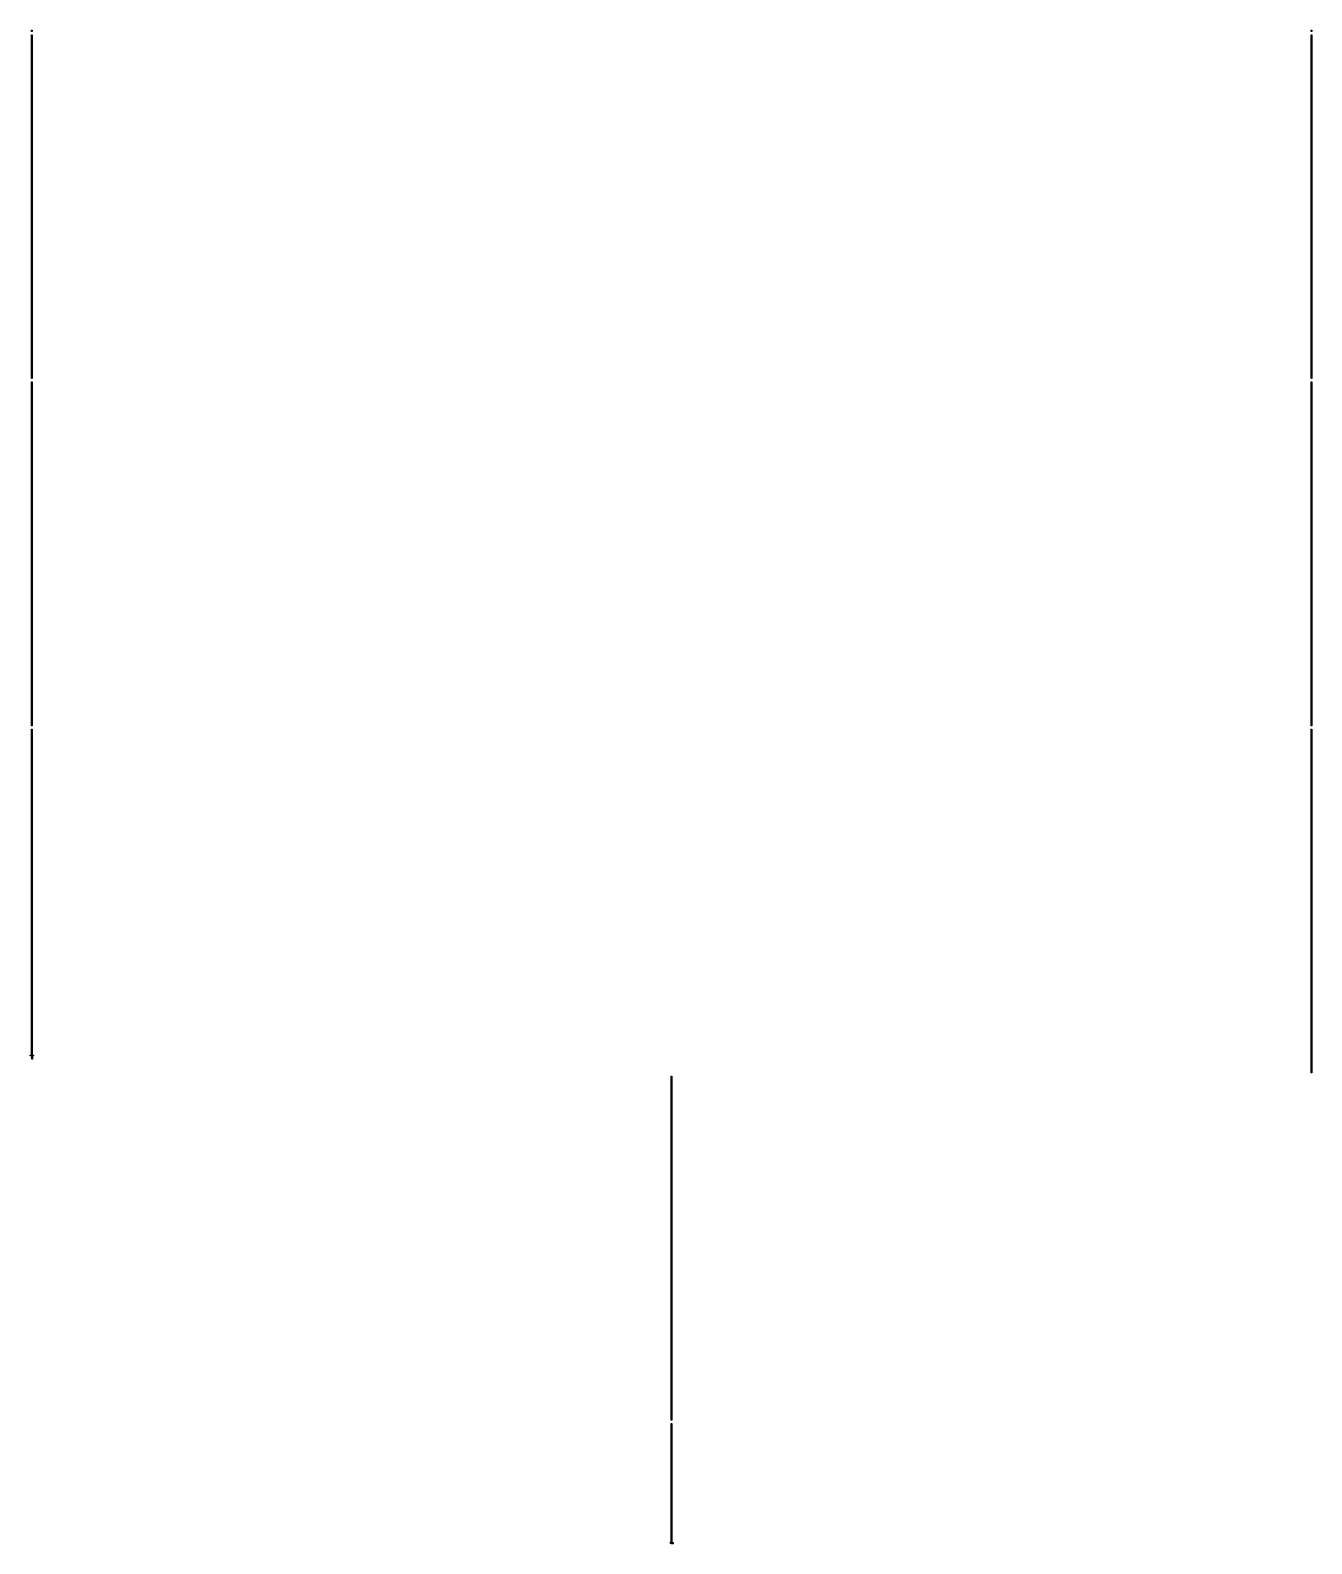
# Model space of a CAD drawing. Header units: millimetres. Extents: x -16.9 to 21.9, y -19.7 to 26.
import ezdxf

# ---------------------------------------------------------------- set-up
doc = ezdxf.new("R2010")
doc.units = ezdxf.units.MM

msp = doc.modelspace()

# ---------------------------------------------------------------- linework, layer by layer
for points in [[(-16.862, 26.007), (-16.862, 26.045), (-16.842, 26.045), (-16.842, 26.007)], [(-16.862, 15.507), (-16.862, 25.907), (-16.842, 25.907), (-16.842, 15.507)], [(21.838, 26.007), (21.838, 26.045), (21.858, 26.045), (21.858, 26.007)], [(21.838, 15.507), (21.838, 25.907), (21.858, 25.907), (21.858, 15.507)], [(-16.862, 5.007), (-16.862, 15.407), (-16.842, 15.407), (-16.842, 5.007)], [(21.838, 5.007), (21.838, 15.407), (21.858, 15.407), (21.858, 5.007)], [(-16.857602, -5.081149), (-16.857602, -4.971286), (-16.902, -4.971286), (-16.902, -4.951286), (-16.862, -4.951286), (-16.862, 4.907), (-16.842, 4.907), (-16.842, -4.951286), (-16.802, -4.951286), (-16.802, -4.971286), (-16.837602, -4.971286), (-16.837602, -5.081149)], [(21.838, -5.493), (21.838, 4.907), (21.858, 4.907), (21.858, -5.493)], [(2.488, -15.993), (2.488, -5.593), (2.508, -5.593), (2.508, -15.993)], [(2.448, -19.712844), (2.448, -19.692844), (2.488, -19.692844), (2.488, -16.093), (2.508, -16.093), (2.508, -19.692844), (2.548, -19.692844), (2.548, -19.712844)], [(2.485066, -19.734072), (2.485066, -19.714072), (2.548, -19.714072), (2.548, -19.734072)]]:
    msp.add_lwpolyline(points, close=True)

doc.saveas('drawing.dxf')
